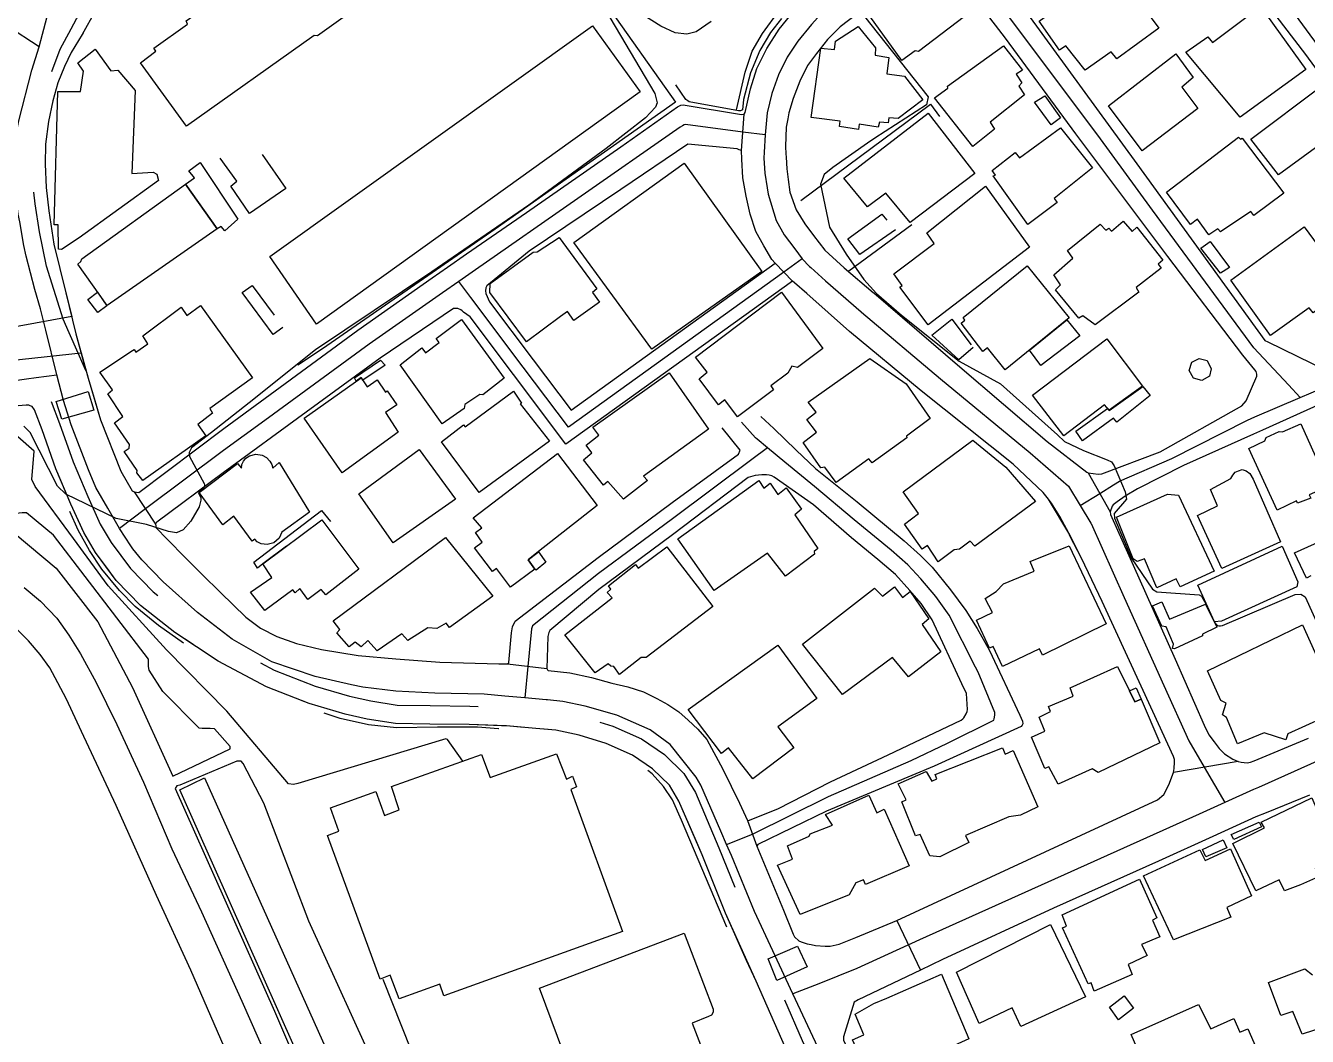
# Model space of a CAD drawing. Header units: millimetres. Extents: x 198785 to 203305, y 542885 to 545889.
# Drawn here: x 201493.1 to 201701.3, y 543463.5 to 543627.7 of the extents above; entities that cross this region are included whole.
import ezdxf

# ---------------------------------------------------------------- set-up
doc = ezdxf.new("R2010")
doc.units = ezdxf.units.MM
for name, pattern in [('FENCE_25K', [54.3, 28.7, -9.2, -16.4]), ('HIDDEN_BULD_25K', [28.8, 18.4, -10.4]), ('HIDDEN_IN_25K', [56.5, 36.5, -20])]:
    doc.linetypes.add(name, pattern=pattern)
for name, color, linetype in [('A0013117', 253, 'Continuous'), ('A0013118', 253, 'Continuous'), ('A0023217', 253, 'Continuous'), ('A0033324', 253, 'Continuous'), ('A0043325', 253, 'Continuous'), ('A0053326', 253, 'Continuous'), ('B0014111', 253, 'Continuous'), ('B0014112', 253, 'Continuous'), ('B0014113', 253, 'Continuous'), ('B0014115', 253, 'Continuous'), ('B0014116', 253, 'Continuous'), ('B0024120', 253, 'Continuous'), ('C0076117', 253, 'Continuous'), ('F0017111', 253, 'Continuous'), ('F0047224', 253, 'Continuous')]:
    doc.layers.add(name, color=color, linetype=linetype)

msp = doc.modelspace()

# ---------------------------------------------------------------- linework, layer by layer
at = {"layer": 'A0013117'}
for points in [[(201671.91, 543661.78), (201650.02, 543646.01), (201646.07, 543642.96), (201646.05, 543642.71), (201646.16, 543642.26), (201655.83, 543629.64), (201673.59, 543605.27), (201694.38, 543576.58), (201694.86, 543576.34), (201704.36, 543571.68), (201704.79, 543571.73), (201723.22, 543580.33), (201724.77, 543581.05), (201726.04, 543581.72), (201727.59, 543584.79), (201727.73, 543585.3), (201727.73, 543586.43), (201701.03, 543623.05), (201686.03, 543642.65), (201676.9, 543655.23), (201672.13, 543661.67), (201671.91, 543661.78)], [(201629.88, 543630.95), (201625.39, 543627.54), (201623.34, 543625.47), (201621.53, 543623.22), (201620.06, 543621.24), (201618.84, 543618.7), (201617.73, 543615.89), (201617.05, 543613.55), (201616.88, 543612.59), (201616.64, 543611.24), (201616.53, 543608.1), (201616.58, 543606.92), (201616.6, 543606.35), (201616.73, 543604.47), (201616.92, 543602.75), (201617.23, 543600.68), (201618.23, 543597.8), (201619.67, 543595.51), (201621.05, 543593.63), (201622.9, 543591.27), (201623.55, 543590.67), (201626.06, 543588.37), (201630.74, 543584.38), (201630.85, 543584.31), (201644.81, 543572.29), (201658.99, 543560.18), (201665.45, 543555.16), (201665.67, 543555.07), (201667.27, 543554.84), (201667.87, 543554.92), (201677.35, 543558.48), (201690.61, 543565.96), (201691.31, 543566.75), (201693.04, 543570.8), (201693.04, 543571.11), (201692.93, 543571.52), (201692.73, 543571.83), (201690.77, 543574.19), (201678.61, 543590.2), (201663.68, 543610.17), (201652.23, 543625.71), (201641.91, 543639.19)], [(201504.39, 543630.07), (201502.29, 543626.28), (201500.5, 543623.37), (201499.41, 543621.08), (201498.34, 543618.42), (201497.51, 543615.48), (201496.81, 543612.13), (201496.35, 543608.45), (201496.29, 543605.22), (201496.44, 543601.42), (201496.86, 543597.65), (201497.69, 543592.21), (201499.63, 543584.33), (201501.26, 543577.68), (201503.23, 543570.46), (201504.06, 543567.72), (201505.28, 543563.69), (201508.55, 543555.33), (201510.38, 543552.17), (201510.74, 543551.97), (201511.48, 543551.87), (201525.28, 543562.28), (201547.06, 543578.25), (201559.1, 543586.73), (201561.59, 543588.48), (201564.68, 543590.63), (201574.42, 543597.39), (201589.74, 543608.01), (201598.95, 543614.51), (201599.52, 543614.82), (201599.87, 543614.86), (201609.38, 543613.29), (201609.8, 543613.36), (201609.97, 543613.62), (201610.84, 543617.46), (201611.87, 543620.78), (201613.5, 543623.98), (201615.49, 543627.13), (201618.09, 543630.33)], [(201600.63, 543608.44), (201589.76, 543601.08), (201574.86, 543591.07), (201568, 543585.46), (201567.83, 543585.13), (201567.81, 543584.65), (201567.85, 543584.22), (201568.46, 543582.83), (201575.53, 543573.45), (201581.68, 543565.28), (201614.81, 543589.13), (201614.31, 543589.71), (201612.98, 543591.94), (201611.71, 543594.28), (201610.75, 543597.09), (201610.14, 543600.01), (201609.57, 543603), (201609.42, 543606.01), (201609.36, 543607.45), (201608.99, 543607.52), (201608.66, 543607.72), (201600.63, 543608.44)], [(201612.53, 543564.25), (201614.59, 543562.28), (201618.25, 543558.78), (201621.37, 543555.8), (201628.16, 543550.37), (201635.79, 543544.05), (201638.41, 543541.64), (201640.33, 543539.75), (201643.3, 543536.07), (201645.81, 543532.72), (201647.62, 543529.8), (201649.66, 543526.21), (201654.56, 543515.71), (201655.01, 543514.76), (201655.05, 543514.29), (201654.96, 543514.1), (201654.8, 543513.89), (201640.65, 543507.45), (201623.18, 543500.14), (201612.03, 543494.72), (201611.83, 543494.44), (201616.17, 543484.03), (201617.75, 543480.13), (201617.97, 543479.72), (201618.65, 543479.03), (201619.07, 543478.88), (201620.03, 543478.58), (201620.66, 543478.45), (201621.38, 543478.29), (201622.95, 543478.16), (201623.78, 543478.21), (201625.24, 543478.53), (201627.91, 543479.58), (201634.58, 543482.38), (201676.92, 543501.93), (201677.94, 543502.82), (201678.77, 543504.41), (201679.55, 543506.42), (201679.62, 543507.05), (201679.71, 543508.1), (201679.67, 543508.5), (201679.51, 543508.98), (201676.15, 543516.28), (201667.95, 543534.2), (201664.56, 543541.2), (201662.71, 543544.85), (201662.51, 543545.26), (201661.09, 543547.99), (201659.72, 543550.17), (201659.22, 543550.78), (201658.34, 543551.88), (201653.48, 543556.5), (201638.53, 543568.42), (201626.9, 543578.04), (201619.96, 543584.21), (201617.97, 543585.92), (201617.64, 543586.23), (201580.84, 543559.75), (201572.33, 543571.05), (201565.27, 543580.43), (201564.23, 543581.17), (201564.01, 543581.38), (201563.79, 543581.53), (201563.3, 543581.75), (201562.58, 543581.76), (201550.67, 543573.7), (201538.65, 543564.93), (201525.16, 543555.08), (201514.4, 543547.07), (201514.29, 543546.94), (201514.18, 543546.73), (201514.29, 543546.16), (201516.07, 543544.28), (201519.04, 543541.24), (201521.77, 543538.55), (201524.73, 543535.64), (201528.88, 543531.63), (201531.25, 543529.82), (201533.91, 543528.5), (201537.09, 543527.37), (201541.13, 543526.38), (201547.13, 543525.41), (201553.21, 543524.88), (201560.36, 543524.33), (201569.97, 543524.05), (201571.38, 543524.05), (201571.6, 543524.2), (201571.6, 543524.27), (201572, 543529.07), (201572.16, 543530.05), (201572.6, 543530.99), (201586.07, 543541.34), (201598.12, 543550.26), (201608.9, 543558.1), (201609.15, 543558.77), (201606.2, 543562.37)], [(201616.51, 543461.65), (201611.72, 543472.49), (201610.2, 543475.88), (201606.76, 543483.55), (201603.6, 543491.39), (201602.95, 543493), (201601.98, 543495.27), (201599.2, 543501.76), (201597.65, 543504.36), (201594.93, 543507), (201591.68, 543509.22), (201587.4, 543511.09), (201583, 543512.47), (201579.22, 543513.28), (201577.3, 543513.45), (201575.94, 543513.57), (201571.21, 543513.97), (201570.37, 543514), (201565.14, 543514.17), (201558.77, 543514.27), (201553.18, 543514.36), (201548.59, 543515.08), (201544.97, 543515.88), (201539.14, 543517.58), (201532.2, 543520.29), (201524.37, 543524.46), (201517.33, 543529.12), (201511.78, 543533.53), (201507.82, 543537.56), (201506.21, 543539.74), (201504.47, 543542.12), (201502.56, 543545.37), (201502, 543546.59), (201500.45, 543550.01), (201498.03, 543555.75), (201495.77, 543562.04), (201494.54, 543565.29), (201494.17, 543565.84), (201493.86, 543565.97), (201493.6, 543566.06), (201493.18, 543566.09), (201489.96, 543565.79)], [(201703.92, 543566.51), (201693.96, 543561.98), (201692.53, 543561.33), (201681.13, 543556.28), (201673.67, 543552.48), (201671.66, 543551.3), (201670.39, 543550.37), (201669.74, 543549.89), (201669.55, 543549.68), (201669.23, 543548.76), (201669.3, 543548.32), (201675.03, 543535.46), (201679.8, 543524.78), (201684.48, 543514.1), (201685.29, 543512.51), (201686.12, 543511.39), (201686.95, 543510.28), (201687.81, 543509.42), (201689.15, 543508.55), (201690.01, 543508.2), (201690.54, 543508.06), (201691.5, 543507.98), (201692.01, 543508.08), (201692.65, 543508.3), (201701.45, 543511.97)], [(201612.65, 543554.74), (201611.6, 543554.65), (201610.44, 543554.29), (201598.17, 543544.98), (201586.19, 543536.13), (201578.26, 543529.46), (201578.07, 543529.15), (201577.93, 543528.5), (201577.76, 543523.3), (201577.86, 543523.08), (201577.96, 543522.96), (201581.46, 543522.59), (201584.99, 543521.84), (201588.33, 543520.93), (201590.89, 543520.29), (201593.46, 543519.49), (201595.6, 543518.44), (201597.38, 543517.44), (201599.17, 543516.25), (201600.68, 543514.9), (201602.27, 543513.45), (201603.75, 543511.78), (201606.35, 543506.94), (201609.05, 543501.39), (201610.36, 543498.61), (201610.51, 543498.58), (201615.24, 543500.48), (201623.8, 543504.87), (201633.16, 543509.24), (201645.02, 543514.9), (201645.29, 543515.12), (201645.48, 543515.29), (201645.86, 543515.94), (201646.01, 543516.28), (201646.06, 543516.61), (201646.03, 543517.51), (201645.89, 543519.24), (201645.13, 543520.82), (201640.34, 543531.21), (201638.54, 543533.84), (201636.69, 543535.94), (201634.35, 543538.58), (201631.51, 543540.99), (201627.21, 543544.52), (201621.04, 543549.86), (201614.65, 543554.38), (201614.28, 543554.58), (201613.85, 543554.69), (201613.44, 543554.74), (201612.65, 543554.74)], [(201701.62, 543502.7), (201694.57, 543499.86), (201692.89, 543499.19), (201685.94, 543496.02), (201677.07, 543491.99), (201660.02, 543484.37), (201642.02, 543476.02), (201638.43, 543474.31), (201628.3, 543469.48), (201628.06, 543469.33), (201627.83, 543469.18), (201627.68, 543469.08), (201625.92, 543463.48), (201625.94, 543462.94), (201634.37, 543445.56), (201635.15, 543443.95), (201644.72, 543422.8), (201652.13, 543406.9), (201652.41, 543406.54), (201652.87, 543406.45), (201653.67, 543406.5), (201666.02, 543412.28), (201677.1, 543417.47)]]:
    msp.add_lwpolyline(points, dxfattribs=at)
at = {"layer": 'A0013118'}
for points in [[(201564.12, 543508.25), (201561.64, 543511.75), (201561.36, 543511.88), (201537.29, 543504.6), (201536.59, 543504.46), (201535.8, 543504.57), (201525.75, 543516.36), (201515.98, 543526.3), (201506.48, 543536.71), (201500.85, 543544.41), (201494.64, 543552.83), (201494.08, 543553.98), (201494.46, 543558.6), (201491.83, 543560.91)], [(201493.22, 543548.59), (201492.54, 543548.55), (201489.12, 543548.2), (201488.41, 543547.63), (201489.07, 543547.1), (201498.04, 543539.6), (201504.8, 543530.85), (201510.44, 543520.19), (201516.98, 543505.79), (201526.3, 543510.22), (201526.33, 543510.61), (201523.8, 543513.48), (201523.06, 543513.53), (201521.77, 543513.52), (201521.26, 543513.61), (201515.39, 543519.56), (201513.18, 543523.01), (201513.05, 543523.64), (201513.04, 543524.8), (201497.63, 543544.95), (201493.22, 543548.59)], [(201492.84, 543536.44), (201495.51, 543534.23), (201498.18, 543531.45), (201500.14, 543528.73), (201501.99, 543525.69), (201504.56, 543520.99), (201507.91, 543514.19), (201512.25, 543504.81), (201516.82, 543493.99), (201521.66, 543483.75), (201528.24, 543469.23), (201533.6, 543456.99)], [(201525.37, 543461.81), (201519.95, 543474.26), (201514.33, 543486.44), (201507.83, 543501.04), (201502.15, 543513.08), (201499.71, 543518.33), (201498.35, 543520.96), (201497.02, 543523.38), (201495.46, 543525.58), (201493.59, 543527.77), (201491.4, 543529.94)], [(201528.08, 543508.24), (201527.42, 543508.21), (201518.12, 543504.35), (201517.65, 543504.25), (201517.41, 543503.79), (201533.52, 543467.61), (201544.01, 543443.16), (201544.16, 543443.01), (201548.96, 543445.39), (201554.06, 543447.61), (201550.71, 543456.68), (201539.1, 543482.27), (201531.78, 543501.4), (201528.44, 543507.85), (201528.08, 543508.24)], [(201551.13, 543472.81), (201558.73, 543453.58), (201566.5, 543431.85), (201566.89, 543431.37), (201567.35, 543431.15), (201567.81, 543431.11), (201569.92, 543431.5)]]:
    msp.add_lwpolyline(points, dxfattribs=at)
at = {"layer": 'A0023217'}
for points in [[(201495.32, 543624.3), (201496.62, 543629.23), (201500.44, 543633.54), (201504.38, 543637.88), (201509.54, 543642.51), (201510.74, 543643.46), (201522.25, 543651.58), (201531.72, 543658.39), (201534.43, 543660.17), (201539.86, 543664.04), (201539.88, 543664.05), (201543.66, 543666.74)], [(201733.36, 543583.13), (201730.25, 543587.37), (201699.95, 543628.68), (201681.26, 543653.77), (201674.41, 543663.08), (201671.65, 543666.83)], [(201641.43, 543644.38), (201639.1, 543642.63), (201638.69, 543642.31), (201628.37, 543634.66), (201624.01, 543631.24), (201622.81, 543630.16), (201620.72, 543627.9), (201618.51, 543625.18), (201616.78, 543622.61), (201615.35, 543619.74), (201614.28, 543616.68), (201613.51, 543613.58), (201613.46, 543612.97), (201613.21, 543609.96)], [(201700.11, 543567.31), (201698.2, 543569.36), (201692.58, 543575.39), (201676.1, 543597.73), (201667.22, 543609.92), (201643.82, 543641.2), (201641.43, 543644.38)], [(201495.32, 543624.3), (201490.15, 543627.63), (201482.35, 543635.84), (201480.47, 543637.91)], [(201498.18, 543571.02), (201496.37, 543578.23), (201495.5, 543581.69), (201494.6, 543584.83), (201493.19, 543590.28), (201492.79, 543591.99), (201492.16, 543595.87), (201491.91, 543597.12), (201491.51, 543600.23), (201491.49, 543601.1), (201491.69, 543610.64), (201492, 543612.26), (201494.09, 543620.47), (201495.32, 543624.3)], [(201613.21, 543609.96), (201609.59, 543610.43), (201600.25, 543611.65), (201600.08, 543611.63), (201599.79, 543611.47), (201599.4, 543611.21), (201566.16, 543588.03), (201563.46, 543586.15)], [(201613.21, 543609.96), (201613.06, 543607.18), (201613.01, 543606.18), (201613.15, 543603.73), (201613.53, 543601.38), (201613.68, 543600.34), (201614.97, 543596.04), (201616.32, 543593.73), (201618.03, 543591.45), (201619.23, 543589.84)], [(201619.23, 543589.84), (201616.23, 543587.68), (201581.26, 543562.51), (201573.93, 543572.25), (201565.4, 543583.57), (201563.46, 543586.15)], [(201619.23, 543589.84), (201620.43, 543588.59), (201620.6, 543588.45), (201623.01, 543586.29), (201628.82, 543581.21), (201628.88, 543581.17), (201641.67, 543570.36), (201656.23, 543558.34), (201662.45, 543552.93), (201664.37, 543549.77)], [(201563.46, 543586.15), (201560.8, 543584.3), (201548.87, 543575.98), (201531.97, 543563.6), (201525.22, 543558.68), (201512.56, 543549.2), (201508.34, 543546.04)], [(201700.11, 543567.31), (201705.44, 543569.6), (201705.57, 543569.66), (201724.42, 543577.96), (201724.46, 543577.98), (201727.13, 543579.29)], [(201371.54, 543552.75), (201376.22, 543553.48), (201391.04, 543555.81), (201437.7, 543562.47), (201447.24, 543563.77), (201457.91, 543565.32), (201468.86, 543566.88), (201493.23, 543570.32), (201494.81, 543570.54), (201498.18, 543571.02)], [(201508.34, 543546.04), (201506.44, 543549.32), (201504.5, 543552.67), (201503.29, 543555.54), (201500.52, 543562.86), (201499.24, 543566.8), (201498.18, 543571.02)], [(201664.37, 543549.77), (201667.55, 543551.74), (201669.76, 543553.11), (201670.77, 543553.7), (201679.24, 543557.38), (201691.57, 543563.64), (201692.75, 543564.15), (201700.11, 543567.31)], [(201613.61, 543559.13), (201611.9, 543560.54), (201611.63, 543560.76), (201609.37, 543563.31)], [(201613.61, 543559.13), (201611.04, 543557.22), (201598.14, 543547.62), (201586.13, 543538.74), (201575.43, 543530.22), (201575.34, 543530.07), (201575.27, 543529.74), (201574.66, 543523.6), (201574.16, 543518.51)], [(201606.94, 543494.72), (201611.15, 543496.37), (201623.49, 543502.51), (201636.91, 543508.35), (201642.84, 543511.17), (201650.33, 543514.92), (201650.41, 543515.09), (201650.53, 543515.69), (201650.52, 543516.14), (201647.78, 543522.72), (201647.39, 543523.51), (201643.07, 543531.97), (201640.92, 543534.96), (201638.51, 543537.84), (201636.38, 543540.11), (201633.65, 543542.52), (201627.69, 543547.44), (201621.2, 543552.83), (201616.4, 543556.82), (201613.61, 543559.13)], [(201664.37, 543549.77), (201666.11, 543546.89), (201666.13, 543546.86), (201671.49, 543534.83), (201677.98, 543520.53), (201682, 543511.54), (201684.51, 543507.26), (201687.89, 543501.52)], [(201574.16, 543518.51), (201570.95, 543518.8), (201567.56, 543519.11), (201559.56, 543519.3), (201553.2, 543519.62), (201547.86, 543520.25), (201546.05, 543520.64), (201540.14, 543521.98), (201533.06, 543524.39), (201526.62, 543528.04), (201521.03, 543532.38), (201515.41, 543537.38), (201511.95, 543540.92), (201510.52, 543542.71), (201510.18, 543543.22), (201508.34, 543546.04)], [(201606.94, 543494.72), (201606.01, 543496.87), (201602.77, 543504.35), (201602, 543505.65), (201597.8, 543510.95), (201594.53, 543513.33), (201589.14, 543515.69), (201584, 543517.15), (201580.34, 543517.93), (201577.85, 543518.18), (201577.63, 543518.2), (201574.16, 543518.51)], [(201707.24, 543510.23), (201701.75, 543507.76), (201693.33, 543503.97), (201692.52, 543503.61), (201687.89, 543501.52)], [(201687.89, 543501.52), (201683.71, 543499.64), (201638.3, 543479.2), (201628.11, 543474.53), (201621.9, 543472.09), (201617.71, 543470.44)], [(201617.71, 543470.44), (201614.43, 543477.45), (201611.46, 543483.79), (201607.72, 543492.92), (201606.94, 543494.72)], [(201648.85, 543402.58), (201648.15, 543404.12), (201647.84, 543404.81), (201633, 543437.97), (201630.33, 543443.64), (201621.4, 543462.6), (201617.71, 543470.44)]]:
    msp.add_lwpolyline(points, dxfattribs=at)
at = {"layer": 'A0033324', "linetype": 'HIDDEN_IN_25K', "flags": 128}
for points in [[(201501.26, 543577.68), (201502.89, 543571.72), (201500.18, 543577.8), (201499.18, 543580.04), (201496.49, 543588.64), (201495.37, 543594.21), (201494.67, 543598.79), (201494.29, 543601.91), (201494.22, 543605.21), (201494.43, 543608.56), (201494.97, 543611.8), (201495.81, 543615.36), (201496.68, 543618.59), (201496.87, 543619.08), (201498.73, 543623.87), (201500.51, 543627.21), (201501.38, 543628.83), (201504.55, 543633.34), (201508.12, 543637.38), (201511.76, 543640.65), (201538.9, 543659.76), (201541.57, 543659.23), (201541.22, 543659.16), (201541.09, 543659.07), (201535.68, 543655.5), (201526.84, 543649.32), (201512.74, 543639.85), (201510.34, 543637.95), (201507.35, 543634.59), (201504.39, 543630.07), (201502.29, 543626.28), (201500.5, 543623.37), (201499.41, 543621.08), (201498.34, 543618.42), (201497.51, 543615.48), (201496.81, 543612.13), (201496.35, 543608.45), (201496.29, 543605.22), (201496.44, 543601.42), (201496.86, 543597.65), (201497.69, 543592.21), (201499.63, 543584.33), (201501.26, 543577.68)], [(201497.22, 543566.68), (201498.58, 543563.08), (201500.82, 543556.84), (201503.2, 543551.21), (201505.23, 543546.75), (201506.33, 543544.86), (201506.98, 543543.77), (201510.11, 543539.51), (201513.79, 543535.76), (201519.09, 543531.55), (201525.91, 543527.04), (201533.45, 543523.02), (201540.11, 543520.42), (201545.72, 543518.79), (201549.15, 543518.03), (201553.44, 543517.35), (201558.81, 543517.27), (201565.22, 543517.16), (201571.39, 543516.97), (201574.01, 543516.75), (201576.2, 543516.56), (201579.67, 543516.25), (201583.76, 543515.37), (201588.45, 543513.91), (201593.14, 543511.85), (201596.84, 543509.34), (201600.02, 543506.23), (201601.88, 543503.13), (201605.71, 543494.17), (201609.52, 543484.73), (201614.46, 543473.71), (201616.2, 543469.78), (201619.24, 543462.88), (201625.13, 543449.95), (201630.04, 543439.82), (201634.92, 543429.24), (201639.79, 543417.81), (201644.98, 543406.38), (201647.14, 543401.78), (201647.22, 543401.63), (201650.93, 543393.72), (201656.63, 543381.34), (201663.49, 543366.19), (201663.13, 543363.98), (201662.17, 543362.78), (201661.22, 543362.14), (201645.79, 543356.45), (201619.73, 543346.35), (201602.93, 543340.01), (201585.54, 543333.62), (201570.39, 543327.63), (201557.8, 543322.85), (201538.66, 543315.63), (201521.71, 543309.41), (201506.4, 543303.12), (201490.42, 543297.93), (201488.65, 543297.63), (201486.42, 543297.51), (201484.94, 543297.76), (201483.05, 543298.29), (201482.41, 543298.59), (201492.12, 543301.9), (201494.66, 543302.5), (201505.37, 543305.94), (201520.62, 543312.21), (201526.34, 543314.3), (201537.62, 543318.44), (201556.74, 543325.66), (201569.31, 543330.43), (201570.43, 543330.87), (201576.01, 543333.08), (201584.48, 543336.42), (201601.89, 543342.82), (201603.75, 543343.52), (201609.48, 543345.69), (201618.66, 543349.15), (201641.29, 543357.92), (201644.73, 543359.26), (201646.13, 543359.77), (201659.85, 543364.84), (201660.11, 543365.01), (201660.29, 543365.24), (201660.38, 543365.78), (201653.9, 543380.09), (201648.21, 543392.45), (201645.32, 543398.61), (201643.23, 543403.06), (201642.26, 543405.12), (201637.05, 543416.6), (201632.17, 543428.03), (201627.33, 543438.54), (201622.41, 543448.67), (201616.51, 543461.65), (201611.72, 543472.49), (201610.2, 543475.88), (201606.76, 543483.55), (201603.6, 543491.39), (201602.95, 543493), (201601.98, 543495.27), (201599.2, 543501.76), (201597.65, 543504.36), (201594.93, 543507), (201591.68, 543509.22), (201587.4, 543511.09), (201583, 543512.47), (201579.22, 543513.28), (201577.3, 543513.45), (201575.94, 543513.57), (201571.21, 543513.97), (201570.37, 543514), (201565.14, 543514.17), (201558.77, 543514.27), (201553.18, 543514.36), (201548.59, 543515.08), (201544.97, 543515.88), (201539.14, 543517.58), (201532.2, 543520.29), (201524.37, 543524.46), (201517.33, 543529.12), (201511.78, 543533.53), (201507.82, 543537.56), (201506.21, 543539.74), (201504.47, 543542.12), (201502.56, 543545.37), (201502, 543546.59), (201500.45, 543550.01), (201498.03, 543555.75), (201495.77, 543562.04), (201494.54, 543565.29), (201494.17, 543565.84), (201493.6, 543566.06), (201493.18, 543566.09), (201489.96, 543565.79), (201468.07, 543562.65), (201446.73, 543559.57), (201427.64, 543556.97), (201404.96, 543553.83), (201386.61, 543551.5), (201376.47, 543550), (201369.07, 543548.9), (201368.41, 543548.8), (201343.23, 543544.95), (201324.43, 543542.4), (201320.5, 543541.85), (201308.51, 543540.17), (201307.37, 543540.02), (201289.43, 543537.69), (201274.12, 543535.16), (201264.74, 543533.69), (201264.58, 543533.58), (201264.5, 543533.33), (201264.52, 543533.14), (201266.95, 543516.16), (201269.27, 543499.4), (201271.92, 543480.6), (201275.15, 543458.31), (201278.19, 543437.83), (201278.35, 543435.01), (201278.38, 543433.38), (201276.05, 543433.43), (201275.2, 543433.82), (201274.78, 543434.2), (201274.32, 543435.23), (201274.29, 543436.1), (201274.21, 543437.42), (201271.19, 543457.73), (201267.96, 543480.03), (201267.43, 543483.79), (201265.31, 543498.84), (201262.99, 543515.6), (201260.93, 543529.99), (201260.71, 543531.75), (201260.87, 543532.49), (201261.65, 543534.01), (201262.61, 543535.06), (201263.9, 543535.88), (201273.75, 543537.43), (201289.09, 543539.97), (201308.2, 543542.45), (201315.45, 543543.46), (201324.11, 543544.68), (201342.9, 543547.23), (201368.73, 543551.18), (201371.71, 543551.62), (201378.76, 543552.67), (201386.29, 543553.78), (201404.65, 543556.11), (201427.33, 543559.25), (201446.41, 543561.85), (201467.74, 543564.93), (201489.7, 543568.08), (201493.92, 543568.7), (201494.51, 543568.76), (201495.07, 543568.72), (201496.17, 543568.25), (201497.22, 543566.68)]]:
    msp.add_lwpolyline(points, dxfattribs=at)
at = {"layer": 'A0043325'}
for points in [[(201504.17, 543565.26), (201499, 543563.78), (201498.04, 543566.68), (201503.26, 543568.29), (201504.17, 543565.26)], [(201620.04, 543474.83), (201615.11, 543472.61), (201613.7, 543476.13), (201618.47, 543478.17), (201620.04, 543474.83)]]:
    msp.add_lwpolyline(points, dxfattribs=at)
at = {"layer": 'A0053326'}
for points in [[(201504.39, 543630.07), (201502.29, 543626.28), (201500.5, 543623.37), (201499.41, 543621.08), (201498.34, 543618.42), (201497.51, 543615.48), (201496.81, 543612.13), (201496.35, 543608.45), (201496.29, 543605.22), (201496.44, 543601.42), (201496.86, 543597.65), (201497.69, 543592.21), (201499.63, 543584.33), (201500.58, 543580.46), (201491.45, 543578.79)], [(201690.01, 543508.2), (201679.55, 543506.42), (201679.62, 543507.05), (201679.71, 543508.1), (201679.67, 543508.5), (201679.51, 543508.98), (201676.15, 543516.28), (201667.95, 543534.2), (201664.56, 543541.2), (201662.51, 543545.26), (201659.22, 543550.78), (201658.34, 543551.88), (201653.48, 543556.5), (201638.53, 543568.42), (201626.9, 543578.04), (201619.96, 543584.21), (201617.97, 543585.92), (201617.64, 543586.23), (201614.81, 543589.13), (201614.31, 543589.71), (201612.98, 543591.94), (201611.71, 543594.28), (201610.75, 543597.09), (201610.14, 543600.01), (201609.57, 543603), (201609.42, 543606.01), (201609.36, 543607.45), (201609.8, 543613.36), (201609.97, 543613.62), (201610.84, 543617.46), (201611.87, 543620.78), (201613.5, 543623.98), (201615.49, 543627.13), (201618.09, 543630.33)], [(201629.88, 543630.95), (201625.39, 543627.54), (201623.34, 543625.47), (201621.53, 543623.22), (201620.06, 543621.24), (201618.84, 543618.7), (201617.73, 543615.89), (201617.05, 543613.55), (201616.88, 543612.59), (201616.64, 543611.24), (201616.53, 543608.1), (201616.58, 543606.92), (201616.6, 543606.35), (201616.73, 543604.47), (201616.92, 543602.75), (201617.23, 543600.68), (201618.23, 543597.8), (201619.67, 543595.51), (201621.05, 543593.63), (201622.9, 543591.27), (201623.55, 543590.67), (201626.06, 543588.37), (201630.74, 543584.38), (201630.85, 543584.31), (201644.81, 543572.29), (201658.99, 543560.18), (201665.45, 543555.16), (201665.67, 543555.07), (201669.23, 543548.76), (201669.3, 543548.32), (201675.03, 543535.46), (201679.8, 543524.78), (201684.48, 543514.1), (201685.29, 543512.51), (201686.12, 543511.39), (201686.95, 543510.28), (201687.81, 543509.42), (201689.15, 543508.55), (201690.01, 543508.2)], [(201230.29, 543544.42), (201262.23, 543541.86), (201304.5, 543547.47), (201306.3, 543548.25), (201319.36, 543549.98), (201319.69, 543549.98), (201325.98, 543550.94), (201364.9, 543555.9), (201367.41, 543556.87), (201375.9, 543557.91), (201376.45, 543557.8), (201377.12, 543557.8), (201447.76, 543567.98), (201474.77, 543571.43), (201488.51, 543573.09), (201502.11, 543574.57), (201503.23, 543570.46)], [(201503.23, 543570.46), (201505.28, 543563.69), (201508.55, 543555.33), (201510.38, 543552.17), (201510.74, 543551.97), (201514.18, 543546.73), (201514.29, 543546.16), (201516.07, 543544.28), (201519.04, 543541.24), (201521.77, 543538.55), (201524.73, 543535.64), (201528.88, 543531.63), (201531.25, 543529.82), (201533.91, 543528.5), (201537.09, 543527.37), (201541.13, 543526.38), (201547.13, 543525.41), (201553.21, 543524.88), (201560.36, 543524.33), (201569.97, 543524.05), (201571.38, 543524.05), (201577.76, 543523.3), (201577.86, 543523.08), (201577.96, 543522.96), (201581.46, 543522.59), (201584.99, 543521.84), (201588.33, 543520.93), (201590.89, 543520.29), (201593.46, 543519.49), (201595.6, 543518.44), (201597.38, 543517.44), (201599.17, 543516.25), (201600.68, 543514.9), (201602.27, 543513.45), (201603.75, 543511.78), (201606.35, 543506.94), (201609.05, 543501.39), (201610.36, 543498.61), (201611.83, 543494.44), (201616.17, 543484.03), (201617.75, 543480.13), (201617.97, 543479.72), (201618.65, 543479.03), (201619.07, 543478.88), (201620.03, 543478.58), (201620.66, 543478.45), (201621.38, 543478.29), (201622.95, 543478.16), (201623.78, 543478.21), (201625.24, 543478.53), (201627.91, 543479.58), (201634.58, 543482.38), (201638.43, 543474.31), (201628.3, 543469.48), (201628.06, 543469.33), (201627.68, 543469.08), (201625.92, 543463.48)], [(201616.51, 543461.65), (201611.72, 543472.49), (201606.76, 543483.55), (201602.95, 543493), (201599.2, 543501.76), (201597.65, 543504.36), (201594.93, 543507), (201591.68, 543509.22), (201587.4, 543511.09), (201583, 543512.47), (201579.22, 543513.28), (201575.94, 543513.57), (201571.21, 543513.97), (201565.14, 543514.17), (201558.77, 543514.27), (201553.18, 543514.36), (201548.59, 543515.08), (201544.97, 543515.88), (201539.14, 543517.58), (201532.2, 543520.29), (201524.37, 543524.46), (201517.33, 543529.12), (201511.78, 543533.53), (201507.82, 543537.56), (201504.47, 543542.12), (201502.56, 543545.37), (201500.45, 543550.01), (201498.03, 543555.75), (201495.77, 543562.04), (201494.54, 543565.29), (201494.17, 543565.84), (201493.86, 543565.97), (201493.6, 543566.06), (201493.18, 543566.09), (201489.96, 543565.79)]]:
    msp.add_lwpolyline(points, dxfattribs=at)
at = {"layer": 'B0014111'}
for points in [[(201504.41, 543623.91), (201506.93, 543620.39), (201508.1, 543620.46), (201510.89, 543617.2), (201510.34, 543603.68), (201513.8, 543603.94), (201514.42, 543603.59), (201514.68, 543602.58), (201501.8, 543593.27), (201498.91, 543591.35), (201498.44, 543591.41), (201498.41, 543595.37), (201497.71, 543595.34), (201498.34, 543617.02), (201502.02, 543617.03), (201502.52, 543620.34), (201501.57, 543621.7), (201504.41, 543623.91)], [(201647.27, 543603.72), (201636.74, 543595.72), (201632.8, 543600.49), (201629.83, 543598.28), (201625.96, 543602.95), (201639.7, 543613.5), (201647.27, 543603.72)], [(201524.23, 543594.71), (201519.07, 543601.99), (201520.51, 543602.97), (201519.63, 543604.14), (201521.42, 543605.47), (201527.54, 543596.26), (201525.43, 543594.38), (201524.83, 543595.08), (201524.23, 543594.71)], [(201612.68, 543587.76), (201594.8, 543575.16), (201582.12, 543592.51), (201600.06, 543605.37), (201612.68, 543587.76)], [(201524.23, 543594.71), (201506.33, 543582.24), (201501.58, 543588.99), (201502.09, 543589.42), (201502.24, 543589.82), (201519.07, 543601.99), (201524.23, 543594.71)], [(201701.85, 543538.32), (201701.15, 543537.99), (201699.2, 543542.07), (201716.01, 543549.66)], [(201706.68, 543516.59), (201698.09, 543512.69), (201697.78, 543511.72), (201694.23, 543512.86), (201689.93, 543511.04), (201688.11, 543515.35), (201687.49, 543515.75), (201688.1, 543517.67), (201687.2, 543518.09), (201685.05, 543522.93), (201700.5, 543530.41), (201706.68, 543516.59)], [(201579.34, 543509.44), (201580.96, 543505.33), (201581.94, 543505.79), (201582.58, 543504.06), (201581.67, 543503.66), (201590.04, 543480.56), (201561.01, 543470.13), (201560.39, 543472.02), (201553.76, 543469.61), (201552.32, 543473.49), (201550.7, 543472.82), (201542.15, 543496.16), (201543.95, 543496.87), (201542.59, 543500.63), (201549.99, 543503.32), (201551.41, 543499.43), (201553.77, 543500.32), (201552.52, 543504.1), (201567.16, 543509.33), (201568.52, 543505.58), (201579.34, 543509.44)], [(201574.21, 543432.6), (201570.77, 543431.38), (201570.2, 543431.4), (201569.58, 543431.83), (201569.28, 543432.42), (201562.51, 543450.2), (201562.46, 543450.67), (201562.59, 543451.12), (201562.99, 543451.57), (201581.36, 543458.44), (201576.57, 543471.34), (201600.03, 543480.31), (201604.77, 543467.96), (201604.77, 543467.49), (201604.51, 543466.99), (201603.99, 543466.76), (201601.37, 543465.69), (201607.89, 543448.6), (201608.58, 543447.31), (201608.65, 543446.51), (201608.29, 543445.89), (201607.69, 543445.53), (201574.21, 543432.6)]]:
    msp.add_lwpolyline(points, dxfattribs=at)
at = {"layer": 'B0014112'}
for points in [[(201645.57, 543629.2), (201638.13, 543623.51), (201637.57, 543623.64), (201635.39, 543622.07), (201629.48, 543630.22), (201641.47, 543639.3), (201647.42, 543631.33), (201645.61, 543629.83), (201645.57, 543629.2)], [(201677.14, 543627.29), (201670.3, 543622.32), (201669.42, 543623.46), (201665.17, 543620.49), (201662.04, 543624.46), (201661, 543623.72), (201657.69, 543628.44), (201669.73, 543637.27), (201677.14, 543627.29)], [(201693.63, 543630.84), (201701.01, 543620.61), (201690.33, 543612.86), (201681.55, 543623.39), (201685.09, 543625.91), (201685.85, 543624.97), (201693.63, 543630.84)], [(201631.15, 543624.1), (201631.08, 543622.92), (201633.29, 543622.56), (201632.96, 543619.88), (201635.83, 543619.51), (201638.81, 543615.68), (201634.83, 543612.62), (201633.3, 543612.72), (201633.19, 543611.92), (201631.78, 543612.06), (201631.58, 543611.24), (201628.47, 543611.69), (201628.36, 543610.87), (201625.26, 543611.32), (201625.4, 543612.19), (201620.69, 543612.8), (201622.27, 543624.05), (201624.48, 543623.85), (201624.64, 543625.17), (201628.31, 543627.6), (201631.15, 543624.1)], [(201650.48, 543610.92), (201646.96, 543608.11), (201640.73, 543615.99), (201642.87, 543617.56), (201642.82, 543617.9), (201651.9, 543624.45), (201654.99, 543620.48), (201654, 543619.81), (201654.9, 543618.41), (201654.39, 543617.87), (201655.34, 543616.46), (201649.76, 543612.05), (201650.48, 543610.92)], [(201683.49, 543614.28), (201674.46, 543607.36), (201668.95, 543614.68), (201679.9, 543623.12), (201682.72, 543619.27), (201680.89, 543617.73), (201683.49, 543614.28)], [(201703.61, 543617.96), (201711.92, 543606.8), (201706.68, 543602.49), (201702.59, 543607.87), (201696.56, 543603.49), (201692.09, 543609.26), (201703.61, 543617.96)], [(201661.15, 543611.14), (201666.38, 543604.63), (201660.14, 543599.64), (201660.62, 543598.97), (201655.85, 543595.42), (201650.23, 543603.31), (201650.59, 543603.44), (201650.09, 543604.17), (201653.81, 543607.09), (201654.53, 543606.24), (201661.15, 543611.14)], [(201690.09, 543609.58), (201690.39, 543609.25), (201690.66, 543609.45), (201697.47, 543600.49), (201692.56, 543596.88), (201692.1, 543597.5), (201687.15, 543594.23), (201686.74, 543594.72), (201685.28, 543593.71), (201683.43, 543596.29), (201682.29, 543595.44), (201678.38, 543600.68), (201690.09, 543609.58)], [(201656.12, 543591.75), (201639.67, 543579.11), (201635.1, 543585.25), (201635.45, 543585.52), (201634.08, 543587.42), (201640.66, 543592.32), (201639.45, 543594.06), (201649.02, 543601.62), (201656.12, 543591.75)], [(201671.36, 543595.97), (201672.82, 543594.28), (201673.56, 543594.96), (201677.78, 543589.63), (201677.06, 543588.98), (201677.52, 543588.32), (201673.46, 543585.16), (201673.9, 543584.44), (201666.8, 543579.09), (201664.82, 543580.59), (201664.17, 543580.2), (201660.38, 543584.79), (201661.16, 543585.64), (201660.08, 543587.24), (201663.18, 543589.92), (201662.31, 543591.17), (201667.64, 543595.46), (201668.55, 543594.47), (201669.01, 543594.83), (201669.48, 543594.33), (201671.36, 543595.97)], [(201707.92, 543585.35), (201702.19, 543581.08), (201701.54, 543581.87), (201695.29, 543577.37), (201688.82, 543586.39), (201700.76, 543595.05), (201707.92, 543585.35)], [(201586.29, 543582.8), (201582.13, 543579.83), (201581.1, 543581.27), (201579.99, 543580.45), (201574.42, 543576.35), (201568.49, 543584.36), (201568.55, 543585.81), (201575.55, 543590.9), (201576.16, 543590.95), (201579.75, 543593.32), (201585.87, 543584.98), (201585.18, 543584.35), (201586.29, 543582.8)], [(201662.58, 543580.28), (201652.16, 543571.81), (201649.3, 543575.39), (201648.56, 543574.76), (201645.04, 543579.41), (201645.64, 543579.88), (201645.34, 543580.29), (201655.77, 543588.72), (201662.58, 543580.28)], [(201664.3, 543577.31), (201657.99, 543572.53), (201656.13, 543575), (201662.2, 543579.94), (201664.3, 543577.31)], [(201674.49, 543569.17), (201669.1, 543565.24), (201668.3, 543566.12), (201661.69, 543561.07), (201656.6, 543567.69), (201668.71, 543576.82), (201674.49, 543569.17)], [(201547.58, 543570.53), (201548.58, 543569.04), (201550.2, 543570.17), (201551.56, 543568.19), (201551.82, 543568.38), (201553.41, 543566.14), (201551.56, 543564.88), (201553.6, 543561.68), (201544.51, 543555.1), (201538.32, 543563.96), (201547.58, 543570.53)], [(201675.72, 543567.62), (201670.32, 543563.29), (201669.76, 543563.95), (201664.77, 543560.25), (201663.67, 543561.82), (201668.8, 543565.54), (201669.1, 543565.21), (201674.55, 543569.11), (201675.72, 543567.62)], [(201573.44, 543566.26), (201578.17, 543560.22), (201566.74, 543551.89), (201560.64, 543560.1), (201564.2, 543562.86), (201564.49, 543562.55), (201572.31, 543568.34), (201573.63, 543566.4), (201573.44, 543566.26)], [(201700.22, 543563.02), (201704.73, 543552.9), (201701.58, 543551.49), (201701.81, 543550.95), (201699.68, 543550.13), (201699.51, 543550.5), (201696.34, 543549.03), (201691.74, 543559.02), (201694.34, 543560.25), (201694.6, 543560.82), (201696.7, 543561.8), (201697.22, 543561.72), (201700.22, 543563.02)], [(201562.94, 543550.79), (201552.8, 543543.73), (201547.21, 543551.64), (201557.02, 543558.89), (201562.94, 543550.79)], [(201533.08, 543556.43), (201533.23, 543555.83), (201534.3, 543556.77), (201539.23, 543548.71), (201534.73, 543545.44), (201534.27, 543544.46), (201533.42, 543543.69), (201532.31, 543543.45), (201531.34, 543543.56), (201530.72, 543543.87), (201530.35, 543544.28), (201529.91, 543543.95), (201526.94, 543548.01), (201525.11, 543546.62), (201521.3, 543551.86), (201527.5, 543556.6), (201528.18, 543555.85), (201528.22, 543556.41), (201528.49, 543556.97), (201528.88, 543557.45), (201529.47, 543557.84), (201530.49, 543558.09), (201531.53, 543557.97), (201532.24, 543557.55), (201532.78, 543556.97), (201533.08, 543556.43)], [(201696.89, 543543.89), (201687.36, 543539.56), (201683.44, 543548.13), (201686.67, 543549.72), (201685.51, 543552.38), (201688.86, 543554.16), (201689.16, 543554.7), (201689.56, 543555.17), (201690.06, 543555.42), (201690.67, 543555.6), (201691.33, 543555.4), (201691.93, 543554.96), (201692.47, 543554.06), (201696.89, 543543.89)], [(201680.33, 543551.44), (201686.11, 543539.08), (201680.62, 543536.55), (201679.96, 543537.86), (201676.8, 543536.37), (201674.82, 543541.09), (201673.65, 543540.68), (201672.95, 543541.12), (201670.26, 543547.9), (201678.53, 543551.62), (201680.33, 543551.44)], [(201531.61, 543540.31), (201541.19, 543547.46), (201542.19, 543546.13), (201547.19, 543539.42), (201541.85, 543535.25), (201541.09, 543536.14), (201538.94, 543534.51), (201537.66, 543536.28), (201536.85, 543535.56), (201536.47, 543536.09), (201531.97, 543532.7), (201529.64, 543535.71), (201533.07, 543538.05), (201531.61, 543540.31)], [(201687.31, 543530.99), (201686.21, 543530.87), (201683.48, 543536.82), (201697.19, 543543.18), (201699.72, 543537.38), (201699.57, 543536.57), (201687.31, 543530.99)], [(201677.61, 543534.12), (201678.87, 543531.3), (201684.72, 543533.74), (201686.58, 543529.99), (201684.25, 543528.87), (201684.24, 543528.59), (201679.69, 543526.47), (201679.39, 543526.56), (201679.51, 543527.26), (201678.32, 543530.07), (201677.63, 543530.15), (201676.14, 543533.49), (201677.61, 543534.12)]]:
    msp.add_lwpolyline(points, dxfattribs=at)
at = {"layer": 'B0014113'}
for points in [[(201622.59, 543575.28), (201618.47, 543572.16), (201617.53, 543572.42), (201616.87, 543571.28), (201614.12, 543569.2), (201614.56, 543568.58), (201608.72, 543564.16), (201606.67, 543566.96), (201605.61, 543566.13), (201602.49, 543570.35), (201603.77, 543571.41), (201601.92, 543573.85), (201615.86, 543584.4), (201622.59, 543575.28)], [(201563.91, 543579.98), (201570.83, 543570.47), (201567.33, 543567.75), (201566.86, 543567.81), (201564.42, 543566.15), (201564.31, 543565.51), (201560.75, 543563.06), (201553.91, 543572.61), (201557.46, 543575.39), (201558.06, 543574.59), (201560.28, 543576.22), (201559.75, 543576.89), (201563.91, 543579.98)], [(201636.19, 543560.74), (201630.57, 543556.69), (201630.07, 543557.34), (201624.75, 543553.53), (201622.91, 543555.97), (201622.27, 543555.89), (201619.39, 543559.99), (201621.56, 543561.68), (201619.99, 543563.76), (201621.47, 543564.92), (201620.18, 543566.58), (201630.22, 543573.63), (201636.09, 543569.55), (201640.01, 543563.91), (201636.14, 543561.03), (201636.19, 543560.74)], [(201594.08, 543553.82), (201590.18, 543550.81), (201587.67, 543553.67), (201586.95, 543553.09), (201583.72, 543557.21), (201585.07, 543558.32), (201584.14, 543559.58), (201586.2, 543561.2), (201585.24, 543562.5), (201597.6, 543571.34), (201604.01, 543562.18), (201593.46, 543554.55), (201594.08, 543553.82)], [(201657.11, 543550.44), (201647.28, 543543.17), (201646.48, 543544), (201644.79, 543542.7), (201643.92, 543542.57), (201641.31, 543540.61), (201639.59, 543543.26), (201638.68, 543542.7), (201635.83, 543546.75), (201638.1, 543548.45), (201635.6, 543552.01), (201646.94, 543560.37), (201652.27, 543556.02), (201657.11, 543550.44)], [(201575.8, 543539.43), (201571.85, 543536.52), (201569.55, 543539.55), (201568.91, 543539.02), (201565.99, 543542.91), (201567.23, 543543.83), (201566.18, 543545.38), (201567.18, 543546.13), (201565.77, 543547.78), (201579.48, 543558.24), (201585.95, 543549.79), (201576.41, 543542.27), (201574.7, 543540.92), (201575.8, 543539.43)], [(201612.16, 543553.83), (201612.98, 543552.6), (201614.04, 543553.37), (201615.28, 543551.57), (201616.64, 543552.62), (201619.1, 543549.18), (201618.02, 543548.23), (201621.75, 543542.79), (201621.19, 543542.28), (201621.21, 543541.87), (201616.52, 543538.29), (201613.6, 543542.05), (201604.94, 543535.95), (201599.05, 543544.37), (201612.16, 543553.83)], [(201568.97, 543535.02), (201561.96, 543529.93), (201561.38, 543530.67), (201559.9, 543529.79), (201558.42, 543529.89), (201555.18, 543527.83), (201554.18, 543528.94), (201550.17, 543526.18), (201548.69, 543527.82), (201547.61, 543526.81), (201546.62, 543527.59), (201545.62, 543526.82), (201543.62, 543529.08), (201544.11, 543529.61), (201543.03, 543531.05), (201561.29, 543544.59), (201568.97, 543535.02)], [(201597.22, 543543.08), (201604.71, 543533.38), (201593.87, 543525.06), (201593.07, 543525.1), (201589.57, 543522.32), (201588.63, 543523.62), (201588.14, 543523.67), (201587.7, 543524.07), (201585.61, 543522.6), (201580.69, 543528.74), (201588.35, 543534.77), (201587.56, 543535.66), (201588.12, 543536.16), (201587.75, 543536.74), (201592.14, 543540.18), (201592.59, 543539.61), (201597.22, 543543.08)], [(201668.58, 543530.55), (201658.25, 543525.46), (201657.76, 543526.48), (201651.73, 543523.62), (201650.24, 543526.87), (201649.62, 543526.58), (201647.54, 543531.14), (201650.14, 543532.4), (201648.94, 543534.67), (201650.71, 543535.82), (201651.9, 543537.04), (201656.89, 543539.09), (201656.24, 543540.65), (201662.6, 543543.22), (201668.58, 543530.55)], [(201634.23, 543536.57), (201635.53, 543534.85), (201636.78, 543535.79), (201639.81, 543531.34), (201638.72, 543530.44), (201641.76, 543525.99), (201636.51, 543521.94), (201633.89, 543525.1), (201625.77, 543519.06), (201619.27, 543527.26), (201630.96, 543536.33), (201632.24, 543535.03), (201634.23, 543536.57)], [(201615.29, 543513.79), (201617.85, 543510.38), (201611.18, 543505.36), (201607.27, 543510.4), (201606.12, 543509.5), (201600.71, 543516.62), (201615.29, 543527.09), (201621.58, 543518.43), (201615.29, 543513.79)], [(201672.37, 543519.68), (201673.26, 543517.87), (201674.29, 543518.31), (201677.33, 543511.23), (201667.29, 543506.41), (201666.31, 543506.97), (201660.79, 543504.48), (201659.3, 543507.34), (201658.64, 543507.02), (201656.46, 543512.14), (201658.64, 543513.1), (201657.7, 543515.4), (201659.57, 543516.28), (201659.21, 543517.14), (201663.23, 543518.82), (201662.73, 543520.15), (201670.41, 543523.64), (201672.37, 543519.68)], [(201651.75, 543510.41), (201652.19, 543509.35), (201653.5, 543509.98), (201657.47, 543500.8), (201654.68, 543499.44), (201652.8, 543499.19), (201645.76, 543496.18), (201646.28, 543495.01), (201641.59, 543492.71), (201639.97, 543492.88), (201638.37, 543496.31), (201637.61, 543496.1), (201635.41, 543501.64), (201636.12, 543501.96), (201634.83, 543504.58), (201639.33, 543506.54), (201640.26, 543505.01), (201641.1, 543505.34), (201640.84, 543506.05), (201651.75, 543510.41)], [(201630.02, 543502.69), (201631.34, 543499.87), (201632.52, 543500.45), (201636.58, 543491.23), (201629.53, 543488.18), (201629.16, 543488.96), (201627.91, 543488.48), (201626.83, 543486.53), (201618.91, 543483.33), (201615.21, 543491.32), (201617.67, 543492.31), (201616.82, 543494.47), (201620.35, 543496.03), (201620.54, 543496.42), (201624.15, 543497.83), (201623.01, 543499.57), (201630.02, 543502.69)], [(201701.99, 543502.29), (201703.73, 543498.3), (201705.49, 543499.01), (201708.42, 543492.62), (201704.25, 543490.57), (201703.82, 543491.33), (201702.56, 543490.84), (201703.09, 543489.45), (201700.13, 543488.16), (201697.57, 543487.17), (201696.69, 543488.98), (201692.88, 543487.2), (201689.17, 543494.88), (201694.28, 543497.4), (201693.79, 543498.35), (201701.99, 543502.29)], [(201688.77, 543493.99), (201692.18, 543486.38), (201688.17, 543484.46), (201688.83, 543482.9), (201679.55, 543479.23), (201674.63, 543489.61), (201683.82, 543493.86), (201684.66, 543492.08), (201688.77, 543493.99)], [(201672.81, 543473.58), (201666.63, 543470.89), (201666.13, 543472.24), (201665.65, 543472.05), (201661.48, 543481.14), (201662.16, 543481.43), (201661.46, 543483.27), (201674.02, 543489.06), (201676.84, 543482.78), (201676.1, 543482.41), (201677.33, 543479.71), (201674.33, 543478.46), (201675.27, 543476.65), (201672.14, 543475.19), (201672.81, 543473.58)], [(201665.24, 543469.98), (201654.71, 543465.16), (201653.31, 543468.17), (201647.96, 543465.62), (201644.3, 543473.96), (201659.55, 543481.7), (201665.24, 543469.98)], [(201640.27, 543458.45), (201635.38, 543456.4), (201634.66, 543458.05), (201630.41, 543456.25), (201627.39, 543462.97), (201629.23, 543463.77), (201627.84, 543467.12), (201630.87, 543468.85), (201632.96, 543469.72), (201641.86, 543473.62), (201646.28, 543463.12), (201642.72, 543461.49), (201643.46, 543459.54), (201641.36, 543458.47), (201640.27, 543458.45)], [(201704.09, 543465.1), (201700.4, 543463.87), (201698.93, 543467.58), (201696.95, 543466.93), (201694.98, 543472.26), (201700.85, 543474.51), (201702.1, 543473.52)], [(201683.61, 543468.7), (201685.57, 543464.74), (201689.31, 543466.46), (201690.32, 543464.22), (201691.62, 543464.78), (201694.89, 543457.22), (201686.27, 543453.25), (201685.15, 543455.76), (201682.1, 543454.56), (201679.56, 543459.93), (201675.14, 543458.1), (201672.67, 543463.86), (201683.61, 543468.7)]]:
    msp.add_lwpolyline(points, dxfattribs=at)
at = {"layer": 'B0014115'}
for points in [[(201558.86, 543655.99), (201566.79, 543644.93), (201540.5, 543626.05), (201539.97, 543626.14), (201519.23, 543611.41), (201511.78, 543621.67), (201514.22, 543623.59), (201513.94, 543624.07), (201519.39, 543627.95), (201519.17, 543628.48), (201524.31, 543632.19), (201524.82, 543631.57), (201542.82, 543644.64), (201542.51, 543645.17), (201547.65, 543648.95), (201548.12, 543648.31), (201558.86, 543655.99)], [(201592.93, 543616.99), (201540.35, 543579.23), (201532.75, 543590.21), (201585.17, 543627.71), (201592.93, 543616.99)], [(201521.5, 543582.24), (201529.95, 543570.5), (201522.99, 543565.53), (201523.44, 543564.77), (201521.04, 543562.91), (201522.36, 543561.08), (201512.14, 543553.84), (201511.17, 543555.07), (201511.19, 543555.47), (201509.1, 543558.52), (201509.93, 543559.07), (201509.97, 543559.66), (201507.54, 543563.19), (201508.88, 543564.21), (201506.44, 543567.93), (201507.19, 543568.57), (201505.16, 543571.41), (201510.44, 543574.93), (201510.71, 543575.09), (201511, 543574.68), (201512.95, 543576.02), (201512.15, 543577.33), (201518.37, 543581.97), (201519.27, 543580.62), (201521.5, 543582.24)]]:
    msp.add_lwpolyline(points, dxfattribs=at)
at = {"layer": 'B0014116', "linetype": 'HIDDEN_BULD_25K', "flags": 128}
for points in [[(201661.16, 543612.76), (201659.67, 543611.59), (201656.97, 543615.28), (201658.62, 543616.29), (201661.16, 543612.76)], [(201535.37, 543601.25), (201529.48, 543597.2), (201526.42, 543601.64), (201527.39, 543602.47), (201524.5, 543606.42), (201529.12, 543610.18), (201535.37, 543601.25)], [(201634.36, 543594.55), (201628.56, 543590.53), (201626.61, 543593.07), (201632.13, 543597.12), (201634.36, 543594.55)], [(201688.6, 543588.44), (201687.14, 543587.5), (201683.97, 543591.56), (201685.48, 543592.67), (201688.6, 543588.44)], [(201506.31, 543582.22), (201504.85, 543581.12), (201503.18, 543583.23), (201504.77, 543584.42), (201506.31, 543582.22)], [(201534.88, 543578.71), (201533.29, 543577.52), (201528.29, 543584.39), (201529.91, 543585.48), (201534.88, 543578.71)], [(201647, 543575.42), (201644.68, 543573.45), (201640.29, 543577.43), (201643.54, 543580.06), (201647, 543575.42)], [(201551.49, 543572.54), (201547.86, 543570.15), (201547.58, 543570.56), (201546.78, 543569.99), (201546.53, 543570.52), (201550.75, 543573.4), (201551.49, 543572.54)], [(201685.38, 543570.8), (201684.11, 543570.09), (201682.8, 543570.45), (201682.06, 543571.72), (201682.53, 543573.07), (201683.71, 543573.67), (201685.02, 543573.31), (201685.64, 543571.98), (201685.38, 543570.8)], [(201531.61, 543540.31), (201530.77, 543539.61), (201530.14, 543540.54), (201541.17, 543548.97), (201542.98, 543546.76), (201542.19, 543546.13), (201541.19, 543547.47), (201531.61, 543540.31)], [(201575.8, 543539.43), (201574.71, 543540.92), (201576.42, 543542.25), (201577.6, 543540.59), (201576.02, 543539.26), (201575.8, 543539.43)], [(201674.29, 543518.31), (201673.27, 543517.88), (201672.37, 543519.68), (201673.46, 543520.17), (201674.29, 543518.31)], [(201693.84, 543497.58), (201689.33, 543495.5), (201688.9, 543496.33), (201693.43, 543498.32), (201693.84, 543497.58)], [(201688.18, 543494.14), (201684.79, 543492.69), (201684.22, 543493.91), (201687.58, 543495.47), (201688.18, 543494.14)], [(201673.03, 543468.13), (201670.57, 543466.21), (201669.12, 543468.28), (201671.49, 543470.09), (201673.03, 543468.13)]]:
    msp.add_lwpolyline(points, dxfattribs=at)
at = {"layer": 'B0024120', "linetype": 'FENCE_25K', "flags": 128}
for points in [[(201571.16, 543679.22), (201576.38, 543682.83), (201594.73, 543695.9), (201614.48, 543710.35), (201619.87, 543714.3), (201626.26, 543719.03), (201637.15, 543727.41), (201637.24, 543727.42), (201637.48, 543727.3), (201637.63, 543726.98), (201637.92, 543726.39), (201638.5, 543725.19), (201640.1, 543722.05), (201641.23, 543720.15), (201644.07, 543715.52), (201667.92, 543683.05), (201669.6, 543680.85), (201670.47, 543679.01), (201670.86, 543677.77), (201670.97, 543677.2), (201670.95, 543676.14), (201670.8, 543674.71), (201670.25, 543673.12), (201669.29, 543671.59), (201668.4, 543670.5), (201666.41, 543668.85), (201661.44, 543665.31), (201652.06, 543658.22), (201640.44, 543649.77), (201630.98, 543642.64), (201624.71, 543637.88), (201621.53, 543635.44), (201619.24, 543633.19), (201616.62, 543629.87), (201614.09, 543626.62), (201612.36, 543623.68), (201610.84, 543620.03), (201609.68, 543615.73), (201609.5, 543614.03), (201609.18, 543613.9), (201608.87, 543613.88), (201600.88, 543615.34), (201600.64, 543615.49), (201600.34, 543615.73), (201597.3, 543620.18), (201592.5, 543626.82), (201585.15, 543637.16), (201574.89, 543651.34), (201564.49, 543665.96)], [(201618.99, 543599.31), (201640.05, 543614.95), (201648.37, 543603.61), (201626.77, 543587.86)], [(201479.09, 543312.79), (201480.01, 543313.46), (201483.73, 543305.11), (201484.72, 543303.8), (201485.55, 543303.38), (201486.25, 543303.19), (201487.43, 543302.97), (201488.45, 543302.84), (201489.87, 543302.75), (201491.79, 543302.75), (201493.48, 543303.12), (201494.56, 543303.36), (201505.54, 543306.94), (201519.36, 543312.61), (201541.87, 543320.97), (201553.85, 543325.53), (201557.22, 543326.82), (201587.57, 543338.43), (201627.19, 543353.22), (201659.86, 543365.75), (201659.53, 543366.05), (201646.53, 543393.9), (201636.43, 543416.01), (201635.53, 543417.94), (201628.97, 543433.12), (201619.91, 543451.95), (201609.34, 543475.76), (201599.6, 543498.63), (201598.17, 543501.95), (201596.72, 543504.1), (201594.87, 543506.18), (201592.38, 543508.04), (201589.93, 543509.48), (201586.26, 543510.72), (201582.59, 543512.01), (201579.57, 543512.73), (201575.44, 543513.24), (201569.9, 543513.47), (201566.49, 543513.77), (201564.46, 543513.77), (201560, 543513.74), (201553.31, 543513.63), (201548.77, 543514.14), (201544.2, 543515.15), (201539.26, 543516.84), (201534.76, 543518.68), (201529.64, 543520.87), (201525.37, 543523.2), (201519.58, 543526.83), (201514.69, 543530.26), (201510.9, 543533.36), (201508.32, 543535.94), (201505.5, 543539.43), (201503.45, 543542.47), (201501.65, 543545.75), (201500.01, 543549.37), (201498.3, 543553.78), (201496.71, 543557.98), (201495.24, 543562.06), (201494.06, 543565.27), (201493.83, 543565.71), (201493.44, 543565.91), (201492.91, 543565.96), (201428.51, 543556.82), (201416.62, 543555.16), (201385.17, 543551.05), (201361.11, 543547.45), (201332.29, 543543.16), (201295.83, 543538.22), (201264.78, 543533.44), (201264.52, 543533.4)]]:
    msp.add_lwpolyline(points, dxfattribs=at)
at = {"layer": 'C0076117'}
msp.add_lwpolyline([(201544.91, 543443.54), (201518.12, 543503.57), (201522.17, 543505.53), (201548.91, 543445.9), (201544.91, 543443.54)], dxfattribs=at)
at = {"layer": 'F0017111'}
for points, elevation in [([(201587.29, 543630.22), (201595.3, 543616.68), (201595.66, 543615.18), (201595.42, 543614.48), (201593.75, 543612.76), (201587.41, 543607.77), (201574.83, 543598.58), (201559.08, 543587.7), (201540.19, 543575.07), (201529.42, 543566.42), (201523.27, 543561.64), (201520.05, 543559.11), (201519.68, 543558.37), (201519.73, 543557.75), (201522.09, 543553.35), (201522.16, 543553.11), (201522.16, 543552.9), (201522.11, 543552.76), (201521.22, 543551.97), (201521.16, 543551.77), (201521.55, 543551.08), (201521.57, 543550.66), (201521.36, 543549.76), (201521.27, 543549.53), (201519.93, 543547.21), (201518.69, 543545.79), (201517.59, 543545.34), (201516.29, 543545.52), (201515.1, 543545.9), (201512.73, 543546.66), (201507.8, 543547.65), (201499.61, 543551.6), (201498.29, 543552.91), (201493.84, 543561.63), (201492.83, 543562.64)], 20), ([(201604.45, 543628.38), (201602.02, 543626.72), (201600.47, 543626.36), (201598.61, 543626.56), (201596.24, 543627.64), (201591.44, 543630.65)], 20), ([(201629.35, 543629.23), (201639.7, 543616.14), (201639.42, 543614.88), (201631, 543609.43), (201629.81, 543608.65), (201624.21, 543604.7), (201622.79, 543603.54), (201622.21, 543601.98), (201623.65, 543594.99), (201626.37, 543590.6), (201629.23, 543586.48)], 30), ([(201629.23, 543586.48), (201631.3, 543584.2), (201635.37, 543580.66), (201644.71, 543573.2), (201651.43, 543569.52), (201660.68, 543561.25), (201661.81, 543560.15), (201664.9, 543558.7), (201668.73, 543557.2), (201669.44, 543556.85), (201669.88, 543556.21), (201671.66, 543552), (201671.89, 543550.8), (201669.88, 543548.48), (201669.97, 543547.73), (201672.63, 543541.27), (201676.12, 543536.15), (201676.8, 543535.75), (201683.71, 543535.27), (201684.07, 543535.04), (201684.85, 543533.67), (201686.18, 543530.84), (201686.66, 543530.28), (201686.88, 543530.2), (201687.17, 543530.2), (201687.48, 543530.27), (201699.26, 543535.3), (201700.19, 543535.36), (201700.89, 543534.92), (201706.3, 543522.94)], 30)]:
    msp.add_lwpolyline(points, dxfattribs=dict(at, elevation=elevation))
at = {"layer": 'F0047224'}
for points in [[(201608.54, 543614.06), (201609.96, 543620.18), (201611.08, 543623.55), (201612.78, 543626.44), (201615.52, 543630.21), (201618.29, 543633.53), (201620.51, 543635.81), (201626.8, 543640.19), (201664.01, 543668.23), (201668.04, 543671.22), (201669.52, 543672.73), (201670.41, 543674.08), (201670.55, 543674.69), (201670.67, 543675.24), (201670.7, 543675.67), (201670.67, 543676.07), (201670.55, 543677.05), (201669.31, 543679.45), (201666.99, 543683.02), (201642.69, 543715.67)], [(201554.41, 543667.36), (201560.65, 543665.64), (201563.39, 543664.72), (201564.38, 543663.74), (201598.64, 543615.28), (201569.34, 543594.64), (201541.29, 543575.24), (201537.3, 543572.57)]]:
    msp.add_lwpolyline(points, dxfattribs=at)

doc.saveas('drawing.dxf')
